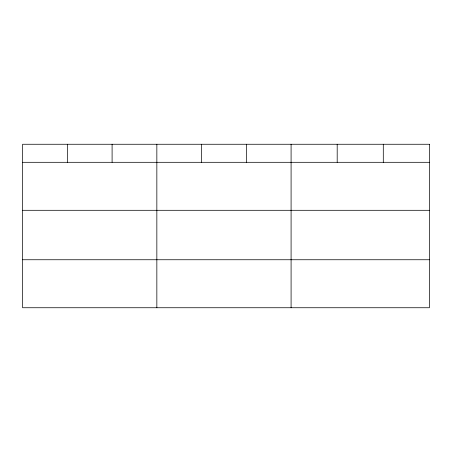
<?xml version="1.0" encoding="UTF-8"?>
<svg xmlns="http://www.w3.org/2000/svg" width="452" height="452" viewBox="0 0 452 452"><rect width="100%" height="100%" fill="white"/><g stroke="black" fill="none" stroke-linecap="round" stroke-linejoin="round"><path stroke-width="0.68" d="M22.6 162.308L429.4 162.308M22.6 210.299L429.4 210.299M22.6 259.747L429.4 259.747M383.296 144.261L383.296 162.308M337.192 144.261L337.192 162.308M291.088 144.261L291.088 307.739M246.34 144.261L246.34 162.308M201.592 144.261L201.592 162.308M156.844 144.261L156.844 307.739M112.096 144.261L112.096 162.308M67.348 144.261L67.348 162.308M429.4 144.261L22.6 144.261L22.6 307.739L429.4 307.739L429.4 144.261"/></g></svg>
